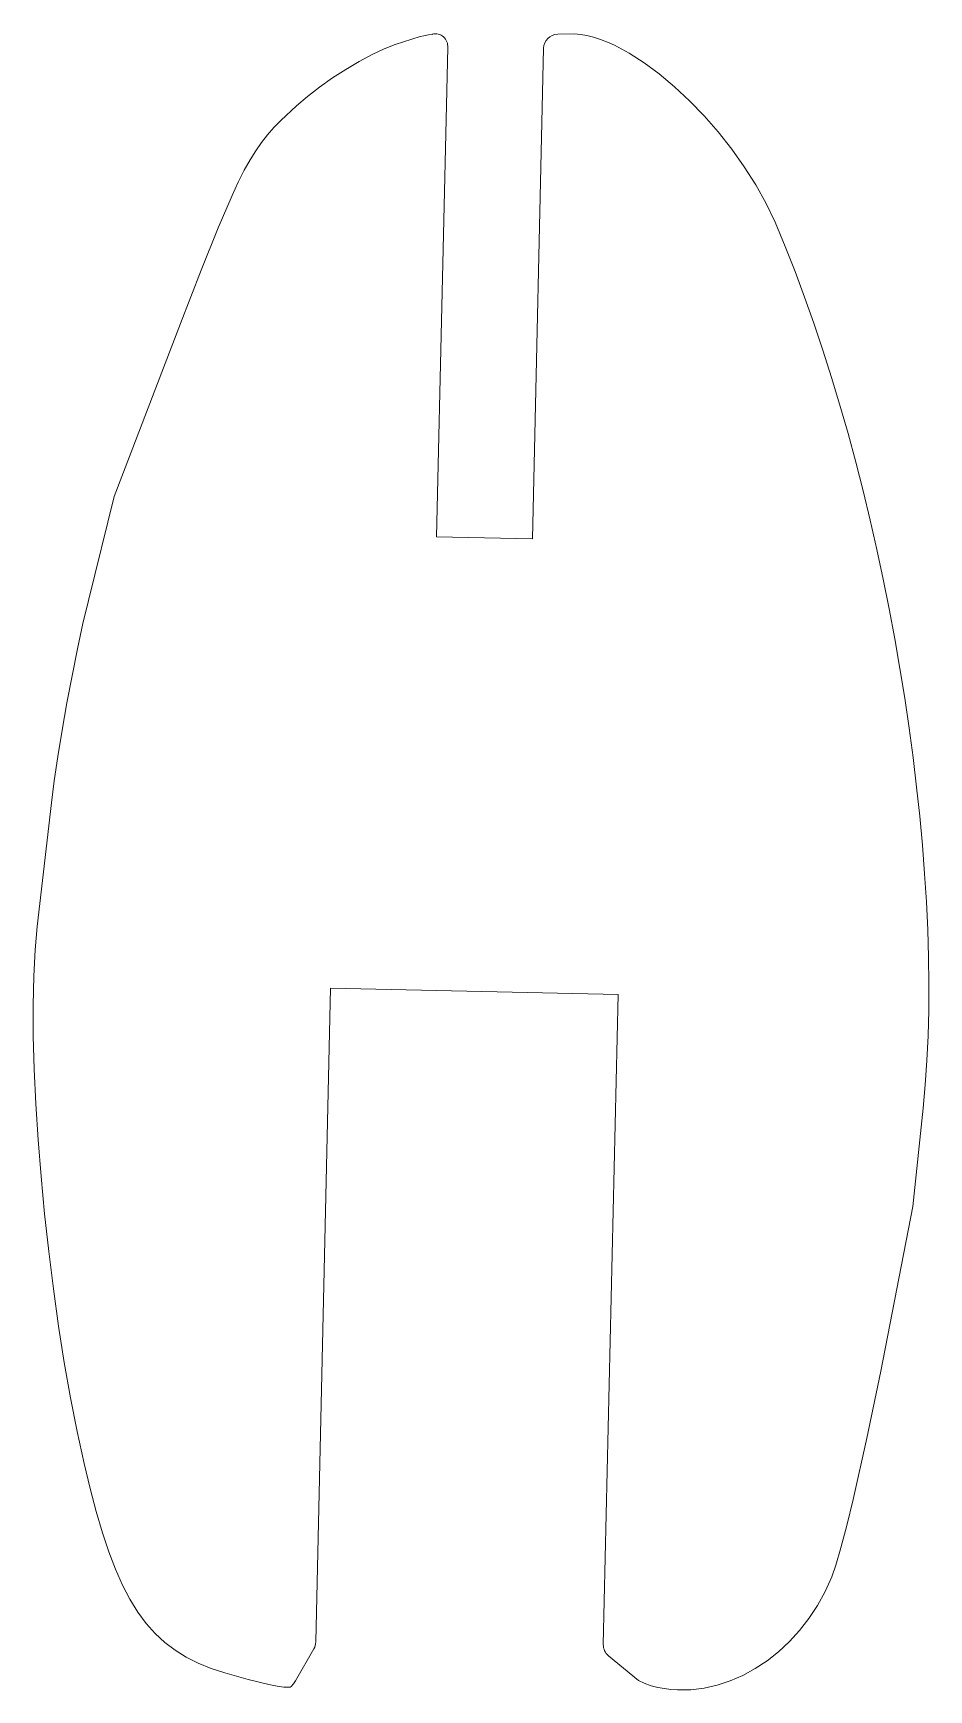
# Model space of a CAD drawing. Header units: millimetres. Extents: x -81 to 81, y -102 to 102.
# Drawn here: x -17.37 to 1.32, y -28.86 to 5.72 of the extents above; entities that cross this region are included whole.
import ezdxf

# ---------------------------------------------------------------- set-up
doc = ezdxf.new("R2010")
doc.units = ezdxf.units.MM
doc.header["$MEASUREMENT"] = 0

msp = doc.modelspace()

# ---------------------------------------------------------------- linework, layer by layer
at = {"lineweight": 5}
msp.add_open_spline([(-0.7042, -26.4983), (-0.7042, -26.4983), (-0.6204, -26.2559), (-0.6204, -26.2559), (-0.6204, -26.2559), (-0.6204, -26.2559), (-0.5158, -25.8942), (-0.5158, -25.8942), (-0.5158, -25.8942), (-0.5158, -25.8942), (-0.3946, -25.4308), (-0.3946, -25.4308), (-0.3946, -25.4308), (-0.3946, -25.4308), (-0.261, -24.8834), (-0.261, -24.8834), (-0.261, -24.8834), (-0.261, -24.8834), (0.0267, -23.6067), (0.0267, -23.6067), (0.0267, -23.6067), (0.0267, -23.6067), (0.3139, -22.205), (0.3139, -22.205), (0.3139, -22.205), (0.3139, -22.205), (0.9826, -18.7694), (0.9826, -18.7694), (0.9826, -18.7694), (0.9826, -18.7694), (1.1997, -16.7202), (1.1997, -16.7202), (1.1997, -16.7202), (1.1997, -16.7202), (1.2451, -16.2311), (1.2451, -16.2311), (1.2451, -16.2311), (1.2451, -16.2311), (1.2797, -15.7258), (1.2797, -15.7258), (1.2797, -15.7258), (1.2797, -15.7258), (1.3034, -15.2054), (1.3034, -15.2054), (1.3034, -15.2054), (1.3034, -15.2054), (1.3167, -14.671), (1.3167, -14.671), (1.3167, -14.671), (1.3167, -14.671), (1.3195, -14.1236), (1.3195, -14.1236), (1.3195, -14.1236), (1.3195, -14.1236), (1.3122, -13.5642), (1.3122, -13.5642), (1.3122, -13.5642), (1.3122, -13.5642), (1.2948, -12.9938), (1.2948, -12.9938), (1.2948, -12.9938), (1.2948, -12.9938), (1.2676, -12.4136), (1.2676, -12.4136), (1.2676, -12.4136), (1.2676, -12.4136), (1.2307, -11.8245), (1.2307, -11.8245), (1.2307, -11.8245), (1.2307, -11.8245), (1.1842, -11.2277), (1.1842, -11.2277), (1.1842, -11.2277), (1.1842, -11.2277), (1.1285, -10.624), (1.1285, -10.624), (1.1285, -10.624), (1.1285, -10.624), (1.0635, -10.0146), (1.0635, -10.0146), (1.0635, -10.0146), (1.0635, -10.0146), (0.9896, -9.4006), (0.9896, -9.4006), (0.9896, -9.4006), (0.9896, -9.4006), (0.9069, -8.7829), (0.9069, -8.7829), (0.9069, -8.7829), (0.9069, -8.7829), (0.8155, -8.1626), (0.8155, -8.1626), (0.8155, -8.1626), (0.8155, -8.1626), (0.7157, -7.5407), (0.7157, -7.5407), (0.7157, -7.5407), (0.7157, -7.5407), (0.6076, -6.9183), (0.6076, -6.9183), (0.6076, -6.9183), (0.6076, -6.9183), (0.4913, -6.2964), (0.4913, -6.2964), (0.4913, -6.2964), (0.4913, -6.2964), (0.3671, -5.6761), (0.3671, -5.6761), (0.3671, -5.6761), (0.3671, -5.6761), (0.2352, -5.0583), (0.2352, -5.0583), (0.2352, -5.0583), (0.2352, -5.0583), (0.0956, -4.4442), (0.0956, -4.4442), (0.0956, -4.4442), (0.0956, -4.4442), (-0.0513, -3.8348), (-0.0513, -3.8348), (-0.0513, -3.8348), (-0.0513, -3.8348), (-0.2056, -3.2311), (-0.2056, -3.2311), (-0.2056, -3.2311), (-0.2056, -3.2311), (-0.3669, -2.6342), (-0.3669, -2.6342), (-0.3669, -2.6342), (-0.3669, -2.6342), (-0.5351, -2.045), (-0.5351, -2.045), (-0.5351, -2.045), (-0.5351, -2.045), (-0.71, -1.4647), (-0.71, -1.4647), (-0.71, -1.4647), (-0.71, -1.4647), (-0.8915, -0.8943), (-0.8915, -0.8943), (-0.8915, -0.8943), (-0.8915, -0.8943), (-1.0793, -0.3348), (-1.0793, -0.3348), (-1.0793, -0.3348), (-1.0793, -0.3348), (-1.2734, 0.2127), (-1.2734, 0.2127), (-1.2734, 0.2127), (-1.2734, 0.2127), (-1.4735, 0.7473), (-1.4735, 0.7473), (-1.4735, 0.7473), (-1.4735, 0.7473), (-1.6794, 1.2678), (-1.6794, 1.2678), (-1.6794, 1.2678), (-1.6794, 1.2678), (-1.8911, 1.7732), (-1.8911, 1.7732), (-1.8911, 1.7732), (-1.8911, 1.7732), (-2.0766, 2.1657), (-2.0766, 2.1657), (-2.0766, 2.1657), (-2.0766, 2.1657), (-2.2915, 2.5537), (-2.2915, 2.5537), (-2.2915, 2.5537), (-2.2915, 2.5537), (-2.5319, 2.934), (-2.5319, 2.934), (-2.5319, 2.934), (-2.5319, 2.934), (-2.7942, 3.3031), (-2.7942, 3.3031), (-2.7942, 3.3031), (-2.7942, 3.3031), (-3.0748, 3.658), (-3.0748, 3.658), (-3.0748, 3.658), (-3.0748, 3.658), (-3.3699, 3.9953), (-3.3699, 3.9953), (-3.3699, 3.9953), (-3.3699, 3.9953), (-3.676, 4.3118), (-3.676, 4.3118), (-3.676, 4.3118), (-3.676, 4.3118), (-3.9892, 4.6042), (-3.9892, 4.6042), (-3.9892, 4.6042), (-3.9892, 4.6042), (-4.3061, 4.8694), (-4.3061, 4.8694), (-4.3061, 4.8694), (-4.3061, 4.8694), (-4.6228, 5.104), (-4.6228, 5.104), (-4.6228, 5.104), (-4.6228, 5.104), (-4.9358, 5.3048), (-4.9358, 5.3048), (-4.9358, 5.3048), (-4.9358, 5.3048), (-5.2412, 5.4685), (-5.2412, 5.4685), (-5.2412, 5.4685), (-5.2412, 5.4685), (-5.39, 5.5355), (-5.39, 5.5355), (-5.39, 5.5355), (-5.39, 5.5355), (-5.5356, 5.592), (-5.5356, 5.592), (-5.5356, 5.592), (-5.5356, 5.592), (-5.6774, 5.6376), (-5.6774, 5.6376), (-5.6774, 5.6376), (-5.6774, 5.6376), (-5.8151, 5.6719), (-5.8151, 5.6719), (-5.8151, 5.6719), (-5.8151, 5.6719), (-5.9482, 5.6945), (-5.9482, 5.6945), (-5.9482, 5.6945), (-5.9482, 5.6945), (-6.0762, 5.705), (-6.0762, 5.705), (-6.0762, 5.705), (-6.0762, 5.705), (-6.4265, 5.6992), (-6.4265, 5.6992), (-6.4265, 5.6992), (-6.5876, 5.6966), (-6.7178, 5.5671), (-6.7215, 5.406), (-6.7215, 5.406), (-6.7215, 5.406), (-6.9529, -4.8362), (-6.9529, -4.8362), (-6.9529, -4.8362), (-6.9529, -4.8362), (-8.9525, -4.7937), (-8.9525, -4.7937), (-8.9525, -4.7937), (-8.9525, -4.7937), (-8.7217, 5.4194), (-8.7217, 5.4194), (-8.7217, 5.4194), (-8.7127, 5.5039), (-8.7452, 5.5875), (-8.8089, 5.6437), (-8.8089, 5.6437), (-8.8727, 5.6999), (-8.9597, 5.7216), (-9.0424, 5.702), (-9.0424, 5.702), (-9.0424, 5.702), (-9.0388, 5.6958), (-9.0388, 5.6958), (-9.0388, 5.6958), (-9.0388, 5.6958), (-9.1225, 5.6866), (-9.1225, 5.6866), (-9.1225, 5.6866), (-9.1225, 5.6866), (-9.2225, 5.6658), (-9.2225, 5.6658), (-9.2225, 5.6658), (-9.2225, 5.6658), (-9.2964, 5.6518), (-9.2964, 5.6518), (-9.2964, 5.6518), (-9.2964, 5.6518), (-9.8168, 5.4813), (-9.8168, 5.4813), (-9.8168, 5.4813), (-9.8168, 5.4813), (-10.0443, 5.3936), (-10.0443, 5.3936), (-10.0443, 5.3936), (-10.0443, 5.3936), (-10.2972, 5.2749), (-10.2972, 5.2749), (-10.2972, 5.2749), (-10.2972, 5.2749), (-10.5673, 5.1305), (-10.5673, 5.1305), (-10.5673, 5.1305), (-10.5673, 5.1305), (-10.8461, 4.9655), (-10.8461, 4.9655), (-10.8461, 4.9655), (-10.8461, 4.9655), (-11.125, 4.7853), (-11.125, 4.7853), (-11.125, 4.7853), (-11.125, 4.7853), (-11.3957, 4.595), (-11.3957, 4.595), (-11.3957, 4.595), (-11.3957, 4.595), (-11.6496, 4.3999), (-11.6496, 4.3999), (-11.6496, 4.3999), (-11.6496, 4.3999), (-11.8784, 4.2052), (-11.8784, 4.2052), (-11.8784, 4.2052), (-11.8784, 4.2052), (-12.204, 3.899), (-12.204, 3.899), (-12.204, 3.899), (-12.204, 3.899), (-12.3466, 3.7511), (-12.3466, 3.7511), (-12.3466, 3.7511), (-12.3466, 3.7511), (-12.4793, 3.5998), (-12.4793, 3.5998), (-12.4793, 3.5998), (-12.4793, 3.5998), (-12.605, 3.44), (-12.605, 3.44), (-12.605, 3.44), (-12.605, 3.44), (-12.7263, 3.2667), (-12.7263, 3.2667), (-12.7263, 3.2667), (-12.7263, 3.2667), (-12.8459, 3.0746), (-12.8459, 3.0746), (-12.8459, 3.0746), (-12.8459, 3.0746), (-12.9666, 2.8587), (-12.9666, 2.8587), (-12.9666, 2.8587), (-12.9666, 2.8587), (-13.091, 2.6139), (-13.091, 2.6139), (-13.091, 2.6139), (-13.091, 2.6139), (-13.2219, 2.335), (-13.2219, 2.335), (-13.2219, 2.335), (-13.2219, 2.335), (-13.5141, 1.6547), (-13.5141, 1.6547), (-13.5141, 1.6547), (-13.5141, 1.6547), (-13.865, 0.7767), (-13.865, 0.7767), (-13.865, 0.7767), (-13.865, 0.7767), (-14.2963, -0.3397), (-14.2963, -0.3397), (-14.2963, -0.3397), (-14.2963, -0.3397), (-15.6797, -3.9501), (-15.6797, -3.9501), (-15.6797, -3.9501), (-15.6797, -3.9501), (-16.2198, -6.1237), (-16.2198, -6.1237), (-16.2198, -6.1237), (-16.2198, -6.1237), (-16.333, -6.6021), (-16.333, -6.6021), (-16.333, -6.6021), (-16.333, -6.6021), (-16.4477, -7.1289), (-16.4477, -7.1289), (-16.4477, -7.1289), (-16.4477, -7.1289), (-16.669, -8.2592), (-16.669, -8.2592), (-16.669, -8.2592), (-16.669, -8.2592), (-16.7693, -8.8279), (-16.7693, -8.8279), (-16.7693, -8.8279), (-16.7693, -8.8279), (-16.8585, -9.376), (-16.8585, -9.376), (-16.8585, -9.376), (-16.8585, -9.376), (-16.9333, -9.8861), (-16.9333, -9.8861), (-16.9333, -9.8861), (-16.9333, -9.8861), (-16.9907, -10.341), (-16.9907, -10.341), (-16.9907, -10.341), (-16.9907, -10.341), (-17.2865, -12.9284), (-17.2865, -12.9284), (-17.2865, -12.9284), (-17.2865, -12.9284), (-17.332, -13.4155), (-17.332, -13.4155), (-17.332, -13.4155), (-17.332, -13.4155), (-17.3605, -13.9637), (-17.3605, -13.9637), (-17.3605, -13.9637), (-17.3605, -13.9637), (-17.3725, -14.5659), (-17.3725, -14.5659), (-17.3725, -14.5659), (-17.3725, -14.5659), (-17.3688, -15.2152), (-17.3688, -15.2152), (-17.3688, -15.2152), (-17.3688, -15.2152), (-17.3498, -15.9046), (-17.3498, -15.9046), (-17.3498, -15.9046), (-17.3498, -15.9046), (-17.3162, -16.627), (-17.3162, -16.627), (-17.3162, -16.627), (-17.3162, -16.627), (-17.2686, -17.3756), (-17.2686, -17.3756), (-17.2686, -17.3756), (-17.2686, -17.3756), (-17.2076, -18.1434), (-17.2076, -18.1434), (-17.2076, -18.1434), (-17.2076, -18.1434), (-17.1338, -18.9232), (-17.1338, -18.9232), (-17.1338, -18.9232), (-17.1338, -18.9232), (-17.0479, -19.7083), (-17.0479, -19.7083), (-17.0479, -19.7083), (-17.0479, -19.7083), (-16.9504, -20.4915), (-16.9504, -20.4915), (-16.9504, -20.4915), (-16.9504, -20.4915), (-16.8419, -21.266), (-16.8419, -21.266), (-16.8419, -21.266), (-16.8419, -21.266), (-16.7231, -22.0247), (-16.7231, -22.0247), (-16.7231, -22.0247), (-16.7231, -22.0247), (-16.5945, -22.7606), (-16.5945, -22.7606), (-16.5945, -22.7606), (-16.5945, -22.7606), (-16.4569, -23.4668), (-16.4569, -23.4668), (-16.4569, -23.4668), (-16.4569, -23.4668), (-16.3106, -24.1363), (-16.3106, -24.1363), (-16.3106, -24.1363), (-16.3106, -24.1363), (-16.1842, -24.6594), (-16.1842, -24.6594), (-16.1842, -24.6594), (-16.1842, -24.6594), (-16.0566, -25.1396), (-16.0566, -25.1396), (-16.0566, -25.1396), (-16.0566, -25.1396), (-15.9263, -25.5789), (-15.9263, -25.5789), (-15.9263, -25.5789), (-15.9263, -25.5789), (-15.7921, -25.9794), (-15.7921, -25.9794), (-15.7921, -25.9794), (-15.7921, -25.9794), (-15.6525, -26.3432), (-15.6525, -26.3432), (-15.6525, -26.3432), (-15.6525, -26.3432), (-15.5062, -26.6723), (-15.5062, -26.6723), (-15.5062, -26.6723), (-15.5062, -26.6723), (-15.3517, -26.9687), (-15.3517, -26.9687), (-15.3517, -26.9687), (-15.3517, -26.9687), (-15.1878, -27.2345), (-15.1878, -27.2345), (-15.1878, -27.2345), (-15.1878, -27.2345), (-15.013, -27.4718), (-15.013, -27.4718), (-15.013, -27.4718), (-15.013, -27.4718), (-14.826, -27.6825), (-14.826, -27.6825), (-14.826, -27.6825), (-14.826, -27.6825), (-14.6253, -27.8688), (-14.6253, -27.8688), (-14.6253, -27.8688), (-14.6253, -27.8688), (-14.4097, -28.0326), (-14.4097, -28.0326), (-14.4097, -28.0326), (-14.4097, -28.0326), (-14.1777, -28.176), (-14.1777, -28.176), (-14.1777, -28.176), (-14.1777, -28.176), (-13.9279, -28.3011), (-13.9279, -28.3011), (-13.9279, -28.3011), (-13.9279, -28.3011), (-13.659, -28.4099), (-13.659, -28.4099), (-13.659, -28.4099), (-13.659, -28.4099), (-13.3695, -28.5045), (-13.3695, -28.5045), (-13.3695, -28.5045), (-13.3695, -28.5045), (-12.8821, -28.641), (-12.8821, -28.641), (-12.8821, -28.641), (-12.8821, -28.641), (-12.4564, -28.7451), (-12.4564, -28.7451), (-12.4564, -28.7451), (-12.4564, -28.7451), (-12.2822, -28.7799), (-12.2822, -28.7799), (-12.2822, -28.7799), (-12.2822, -28.7799), (-12.142, -28.8005), (-12.142, -28.8005), (-12.142, -28.8005), (-12.142, -28.8005), (-12.0421, -28.8048), (-12.0421, -28.8048), (-12.0421, -28.8048), (-12.0421, -28.8048), (-12.0091, -28.8003), (-12.0091, -28.8003), (-12.0091, -28.8003), (-12.0091, -28.8003), (-11.9885, -28.7909), (-11.9885, -28.7909), (-11.9885, -28.7909), (-11.9885, -28.7909), (-11.9388, -28.7361), (-11.9388, -28.7361), (-11.9388, -28.7361), (-11.9388, -28.7361), (-11.8953, -28.668), (-11.8953, -28.668), (-11.8953, -28.668), (-11.8953, -28.668), (-11.5136, -28.0008), (-11.5136, -28.0008), (-11.5136, -28.0008), (-11.4888, -27.9574), (-11.4752, -27.9086), (-11.4741, -27.8586), (-11.4741, -27.8586), (-11.4741, -27.8586), (-11.1657, -14.2095), (-11.1657, -14.2095), (-11.1657, -14.2095), (-11.1657, -14.2095), (-5.1672, -14.3451), (-5.1672, -14.3451), (-5.1672, -14.3451), (-5.1672, -14.3451), (-5.4738, -27.9119), (-5.4738, -27.9119), (-5.4738, -27.9119), (-5.4759, -28.0044), (-5.4351, -28.0928), (-5.3633, -28.1513), (-5.3633, -28.1513), (-5.3633, -28.1513), (-4.7366, -28.6618), (-4.7366, -28.6618), (-4.7366, -28.6618), (-4.7366, -28.6618), (-4.6235, -28.7225), (-4.6235, -28.7225), (-4.6235, -28.7225), (-4.6235, -28.7225), (-4.4726, -28.7747), (-4.4726, -28.7747), (-4.4726, -28.7747), (-4.4726, -28.7747), (-4.3364, -28.8077), (-4.3364, -28.8077), (-4.3364, -28.8077), (-4.3364, -28.8077), (-4.1993, -28.8327), (-4.1993, -28.8327), (-4.1993, -28.8327), (-4.1993, -28.8327), (-4.0616, -28.8498), (-4.0616, -28.8498), (-4.0616, -28.8498), (-4.0616, -28.8498), (-3.9233, -28.8593), (-3.9233, -28.8593), (-3.9233, -28.8593), (-3.9233, -28.8593), (-3.6462, -28.8555), (-3.6462, -28.8555), (-3.6462, -28.8555), (-3.6462, -28.8555), (-3.3697, -28.8223), (-3.3697, -28.8223), (-3.3697, -28.8223), (-3.3697, -28.8223), (-3.0954, -28.7607), (-3.0954, -28.7607), (-3.0954, -28.7607), (-3.0954, -28.7607), (-2.8251, -28.6718), (-2.8251, -28.6718), (-2.8251, -28.6718), (-2.8251, -28.6718), (-2.5604, -28.5565), (-2.5604, -28.5565), (-2.5604, -28.5565), (-2.5604, -28.5565), (-2.3029, -28.4158), (-2.3029, -28.4158), (-2.3029, -28.4158), (-2.3029, -28.4158), (-2.0544, -28.2508), (-2.0544, -28.2508), (-2.0544, -28.2508), (-2.0544, -28.2508), (-1.8164, -28.0625), (-1.8164, -28.0625), (-1.8164, -28.0625), (-1.8164, -28.0625), (-1.5907, -27.8518), (-1.5907, -27.8518), (-1.5907, -27.8518), (-1.5907, -27.8518), (-1.3789, -27.6197), (-1.3789, -27.6197), (-1.3789, -27.6197), (-1.3789, -27.6197), (-1.1827, -27.3673), (-1.1827, -27.3673), (-1.1827, -27.3673), (-1.1827, -27.3673), (-1.0037, -27.0956), (-1.0037, -27.0956), (-1.0037, -27.0956), (-1.0037, -27.0956), (-0.8437, -26.8056), (-0.8437, -26.8056), (-0.8437, -26.8056), (-0.8437, -26.8056), (-0.7042, -26.4983), (-0.7042, -26.4983)], degree=3, knots=[0, 0, 0, 0, 0.0059524, 0.0059524, 0.0059524, 0.0059524, 0.0119048, 0.0119048, 0.0119048, 0.0119048, 0.0178571, 0.0178571, 0.0178571, 0.0178571, 0.0238095, 0.0238095, 0.0238095, 0.0238095, 0.0297619, 0.0297619, 0.0297619, 0.0297619, 0.0357143, 0.0357143, 0.0357143, 0.0357143, 0.0416667, 0.0416667, 0.0416667, 0.0416667, 0.047619, 0.047619, 0.047619, 0.047619, 0.0535714, 0.0535714, 0.0535714, 0.0535714, 0.0595238, 0.0595238, 0.0595238, 0.0595238, 0.0654762, 0.0654762, 0.0654762, 0.0654762, 0.0714286, 0.0714286, 0.0714286, 0.0714286, 0.077381, 0.077381, 0.077381, 0.077381, 0.0833333, 0.0833333, 0.0833333, 0.0833333, 0.0892857, 0.0892857, 0.0892857, 0.0892857, 0.0952381, 0.0952381, 0.0952381, 0.0952381, 0.1011905, 0.1011905, 0.1011905, 0.1011905, 0.1071429, 0.1071429, 0.1071429, 0.1071429, 0.1130952, 0.1130952, 0.1130952, 0.1130952, 0.1190476, 0.1190476, 0.1190476, 0.1190476, 0.125, 0.125, 0.125, 0.125, 0.1309524, 0.1309524, 0.1309524, 0.1309524, 0.1369048, 0.1369048, 0.1369048, 0.1369048, 0.1428571, 0.1428571, 0.1428571, 0.1428571, 0.1488095, 0.1488095, 0.1488095, 0.1488095, 0.1547619, 0.1547619, 0.1547619, 0.1547619, 0.1607143, 0.1607143, 0.1607143, 0.1607143, 0.1666667, 0.1666667, 0.1666667, 0.1666667, 0.172619, 0.172619, 0.172619, 0.172619, 0.1785714, 0.1785714, 0.1785714, 0.1785714, 0.1845238, 0.1845238, 0.1845238, 0.1845238, 0.1904762, 0.1904762, 0.1904762, 0.1904762, 0.1964286, 0.1964286, 0.1964286, 0.1964286, 0.202381, 0.202381, 0.202381, 0.202381, 0.2083333, 0.2083333, 0.2083333, 0.2083333, 0.2142857, 0.2142857, 0.2142857, 0.2142857, 0.2202381, 0.2202381, 0.2202381, 0.2202381, 0.2261905, 0.2261905, 0.2261905, 0.2261905, 0.2321429, 0.2321429, 0.2321429, 0.2321429, 0.2380952, 0.2380952, 0.2380952, 0.2380952, 0.2440476, 0.2440476, 0.2440476, 0.2440476, 0.25, 0.25, 0.25, 0.25, 0.2559524, 0.2559524, 0.2559524, 0.2559524, 0.2619048, 0.2619048, 0.2619048, 0.2619048, 0.2678571, 0.2678571, 0.2678571, 0.2678571, 0.2738095, 0.2738095, 0.2738095, 0.2738095, 0.2797619, 0.2797619, 0.2797619, 0.2797619, 0.2857143, 0.2857143, 0.2857143, 0.2857143, 0.2916667, 0.2916667, 0.2916667, 0.2916667, 0.297619, 0.297619, 0.297619, 0.297619, 0.3035714, 0.3035714, 0.3035714, 0.3035714, 0.3095238, 0.3095238, 0.3095238, 0.3095238, 0.3154762, 0.3154762, 0.3154762, 0.3154762, 0.3214286, 0.3214286, 0.3214286, 0.3214286, 0.327381, 0.327381, 0.327381, 0.327381, 0.3333333, 0.3333333, 0.3333333, 0.3333333, 0.3392857, 0.3392857, 0.3392857, 0.3392857, 0.3452381, 0.3452381, 0.3452381, 0.3452381, 0.3511905, 0.3511905, 0.3511905, 0.3511905, 0.3571429, 0.3571429, 0.3571429, 0.3571429, 0.3630952, 0.3630952, 0.3630952, 0.3630952, 0.3690476, 0.3690476, 0.3690476, 0.3690476, 0.375, 0.375, 0.375, 0.375, 0.3809524, 0.3809524, 0.3809524, 0.3809524, 0.3869048, 0.3869048, 0.3869048, 0.3869048, 0.3928571, 0.3928571, 0.3928571, 0.3928571, 0.3988095, 0.3988095, 0.3988095, 0.3988095, 0.4047619, 0.4047619, 0.4047619, 0.4047619, 0.4107143, 0.4107143, 0.4107143, 0.4107143, 0.4166667, 0.4166667, 0.4166667, 0.4166667, 0.422619, 0.422619, 0.422619, 0.422619, 0.4285714, 0.4285714, 0.4285714, 0.4285714, 0.4345238, 0.4345238, 0.4345238, 0.4345238, 0.4404762, 0.4404762, 0.4404762, 0.4404762, 0.4464286, 0.4464286, 0.4464286, 0.4464286, 0.452381, 0.452381, 0.452381, 0.452381, 0.4583333, 0.4583333, 0.4583333, 0.4583333, 0.4642857, 0.4642857, 0.4642857, 0.4642857, 0.4702381, 0.4702381, 0.4702381, 0.4702381, 0.4761905, 0.4761905, 0.4761905, 0.4761905, 0.4821429, 0.4821429, 0.4821429, 0.4821429, 0.4880952, 0.4880952, 0.4880952, 0.4880952, 0.4940476, 0.4940476, 0.4940476, 0.4940476, 0.5, 0.5, 0.5, 0.5, 0.5059524, 0.5059524, 0.5059524, 0.5059524, 0.5119048, 0.5119048, 0.5119048, 0.5119048, 0.5178571, 0.5178571, 0.5178571, 0.5178571, 0.5238095, 0.5238095, 0.5238095, 0.5238095, 0.5297619, 0.5297619, 0.5297619, 0.5297619, 0.5357143, 0.5357143, 0.5357143, 0.5357143, 0.5416667, 0.5416667, 0.5416667, 0.5416667, 0.547619, 0.547619, 0.547619, 0.547619, 0.5535714, 0.5535714, 0.5535714, 0.5535714, 0.5595238, 0.5595238, 0.5595238, 0.5595238, 0.5654762, 0.5654762, 0.5654762, 0.5654762, 0.5714286, 0.5714286, 0.5714286, 0.5714286, 0.577381, 0.577381, 0.577381, 0.577381, 0.5833333, 0.5833333, 0.5833333, 0.5833333, 0.5892857, 0.5892857, 0.5892857, 0.5892857, 0.5952381, 0.5952381, 0.5952381, 0.5952381, 0.6011905, 0.6011905, 0.6011905, 0.6011905, 0.6071429, 0.6071429, 0.6071429, 0.6071429, 0.6130952, 0.6130952, 0.6130952, 0.6130952, 0.6190476, 0.6190476, 0.6190476, 0.6190476, 0.625, 0.625, 0.625, 0.625, 0.6309524, 0.6309524, 0.6309524, 0.6309524, 0.6369048, 0.6369048, 0.6369048, 0.6369048, 0.6428571, 0.6428571, 0.6428571, 0.6428571, 0.6488095, 0.6488095, 0.6488095, 0.6488095, 0.6547619, 0.6547619, 0.6547619, 0.6547619, 0.6607143, 0.6607143, 0.6607143, 0.6607143, 0.6666667, 0.6666667, 0.6666667, 0.6666667, 0.672619, 0.672619, 0.672619, 0.672619, 0.6785714, 0.6785714, 0.6785714, 0.6785714, 0.6845238, 0.6845238, 0.6845238, 0.6845238, 0.6904762, 0.6904762, 0.6904762, 0.6904762, 0.6964286, 0.6964286, 0.6964286, 0.6964286, 0.702381, 0.702381, 0.702381, 0.702381, 0.7083333, 0.7083333, 0.7083333, 0.7083333, 0.7142857, 0.7142857, 0.7142857, 0.7142857, 0.7202381, 0.7202381, 0.7202381, 0.7202381, 0.7261905, 0.7261905, 0.7261905, 0.7261905, 0.7321429, 0.7321429, 0.7321429, 0.7321429, 0.7380952, 0.7380952, 0.7380952, 0.7380952, 0.7440476, 0.7440476, 0.7440476, 0.7440476, 0.75, 0.75, 0.75, 0.75, 0.7559524, 0.7559524, 0.7559524, 0.7559524, 0.7619048, 0.7619048, 0.7619048, 0.7619048, 0.7678571, 0.7678571, 0.7678571, 0.7678571, 0.7738095, 0.7738095, 0.7738095, 0.7738095, 0.7797619, 0.7797619, 0.7797619, 0.7797619, 0.7857143, 0.7857143, 0.7857143, 0.7857143, 0.7916667, 0.7916667, 0.7916667, 0.7916667, 0.797619, 0.797619, 0.797619, 0.797619, 0.8035714, 0.8035714, 0.8035714, 0.8035714, 0.8095238, 0.8095238, 0.8095238, 0.8095238, 0.8154762, 0.8154762, 0.8154762, 0.8154762, 0.8214286, 0.8214286, 0.8214286, 0.8214286, 0.827381, 0.827381, 0.827381, 0.827381, 0.8333333, 0.8333333, 0.8333333, 0.8333333, 0.8392857, 0.8392857, 0.8392857, 0.8392857, 0.8452381, 0.8452381, 0.8452381, 0.8452381, 0.8511905, 0.8511905, 0.8511905, 0.8511905, 0.8571429, 0.8571429, 0.8571429, 0.8571429, 0.8630952, 0.8630952, 0.8630952, 0.8630952, 0.8690476, 0.8690476, 0.8690476, 0.8690476, 0.875, 0.875, 0.875, 0.875, 0.8809524, 0.8809524, 0.8809524, 0.8809524, 0.8869048, 0.8869048, 0.8869048, 0.8869048, 0.8928571, 0.8928571, 0.8928571, 0.8928571, 0.8988095, 0.8988095, 0.8988095, 0.8988095, 0.9047619, 0.9047619, 0.9047619, 0.9047619, 0.9107143, 0.9107143, 0.9107143, 0.9107143, 0.9166667, 0.9166667, 0.9166667, 0.9166667, 0.922619, 0.922619, 0.922619, 0.922619, 0.9285714, 0.9285714, 0.9285714, 0.9285714, 0.9345238, 0.9345238, 0.9345238, 0.9345238, 0.9404762, 0.9404762, 0.9404762, 0.9404762, 0.9464286, 0.9464286, 0.9464286, 0.9464286, 0.952381, 0.952381, 0.952381, 0.952381, 0.9583333, 0.9583333, 0.9583333, 0.9583333, 0.9642857, 0.9642857, 0.9642857, 0.9642857, 0.9702381, 0.9702381, 0.9702381, 0.9702381, 0.9761905, 0.9761905, 0.9761905, 0.9761905, 0.9821429, 0.9821429, 0.9821429, 0.9821429, 0.9880952, 0.9880952, 0.9880952, 0.9880952, 0.9940476, 0.9940476, 0.9940476, 0.9940476, 1, 1, 1, 1], dxfattribs=at)

doc.saveas('drawing.dxf')
